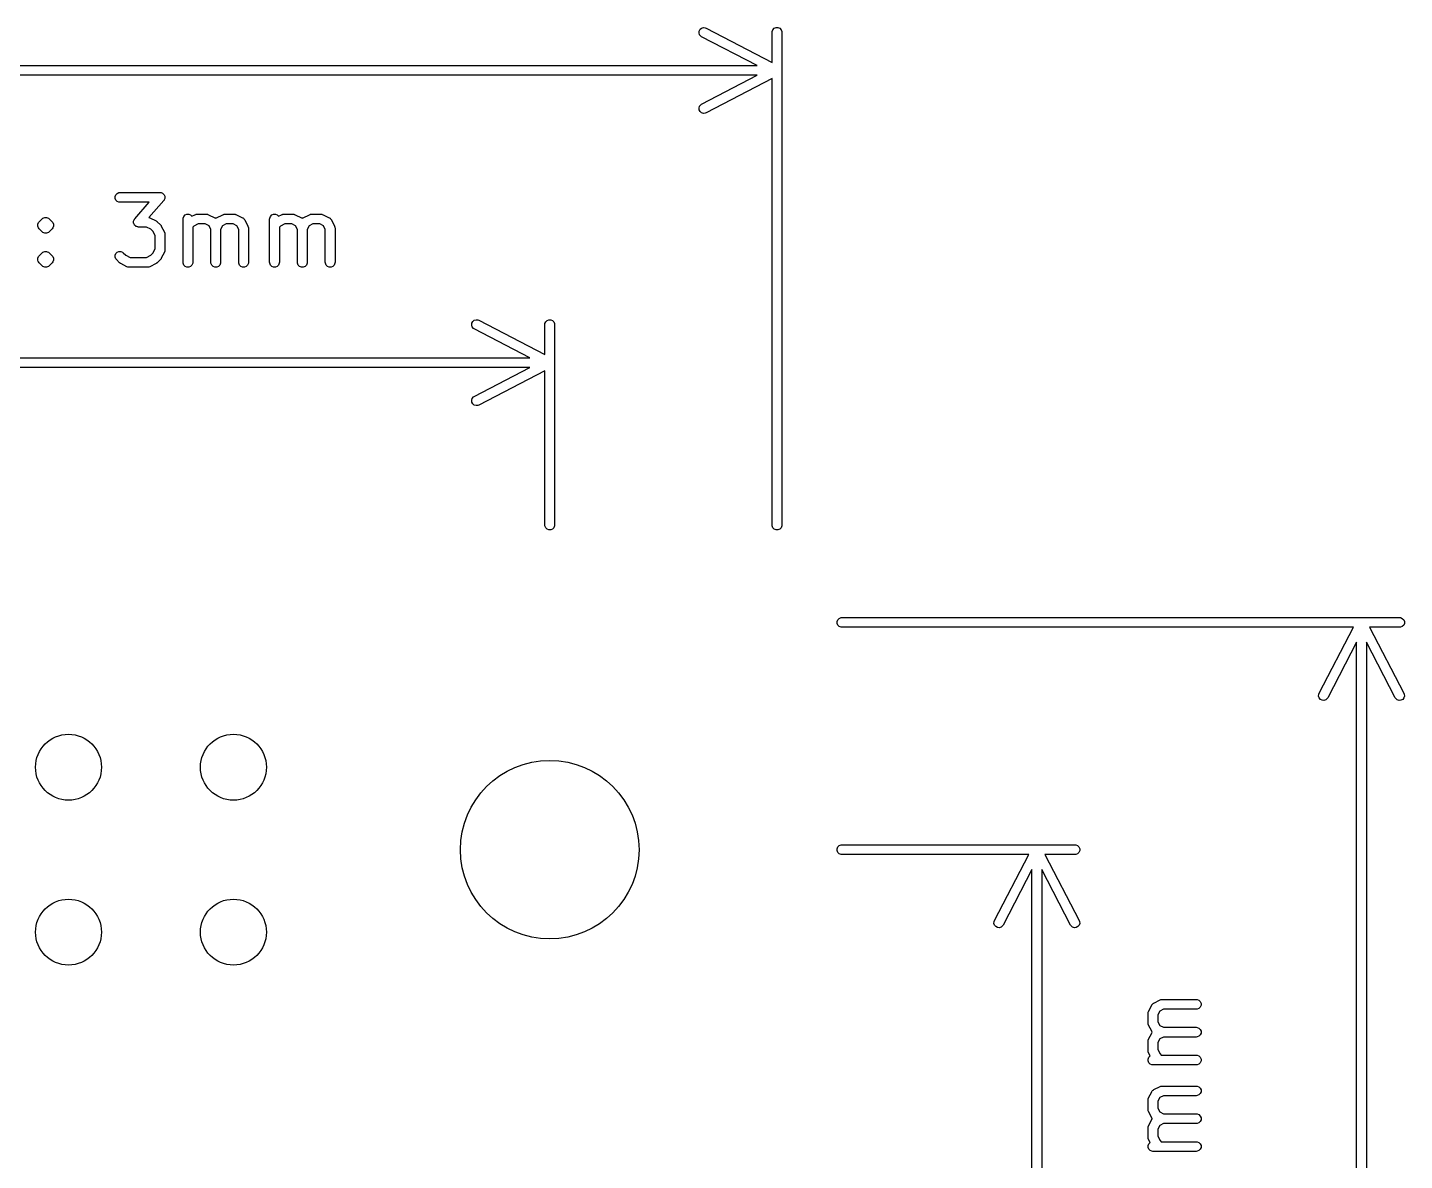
# Model space of a CAD drawing. Header units: inches. Extents: x 1.65 to 4.85, y -4.53 to -1.63.
# Drawn here: x 4.014 to 4.849, y -2.393 to -1.706 of the extents above; entities that cross this region are included whole.
import ezdxf

# ---------------------------------------------------------------- set-up
doc = ezdxf.new("R2010")
doc.units = ezdxf.units.IN
doc.header["$MEASUREMENT"] = 0
doc.layers.add('BLACK', color=250, linetype='CONTINUOUS')

msp = doc.modelspace()

# ---------------------------------------------------------------- linework, layer by layer
at = {"layer": 'BLACK', "linetype": 'CONTINUOUS'}
for p, q in [((4.42122, -1.70952), (4.42132, -1.70837)), ((4.42156, -1.71062), (4.42122, -1.70952)), ((4.42132, -1.70837), (4.42185, -1.70735)), ((4.42231, -1.7115), (4.42156, -1.71062)), ((4.42185, -1.70735), (4.42273, -1.70661)), ((4.42273, -1.70661), (4.42383, -1.70626)), ((4.42383, -1.70626), (4.42498, -1.70636)), ((4.42498, -1.70636), (4.42552, -1.70658)), ((4.42552, -1.70658), (4.46555, -1.72742)), ((4.46555, -1.7092), (4.46561, -1.70862)), ((4.46555, -1.72742), (4.46555, -1.7092)), ((4.46561, -1.70862), (4.46605, -1.70756)), ((4.46605, -1.70756), (4.46686, -1.70674)), ((4.46686, -1.70674), (4.46793, -1.7063)), ((4.46793, -1.7063), (4.46908, -1.7063)), ((4.46908, -1.7063), (4.47014, -1.70674)), ((4.47014, -1.70674), (4.47096, -1.70756)), ((4.47096, -1.70756), (4.4714, -1.70862)), ((4.4714, -1.70862), (4.47146, -1.7092)), ((4.47146, -1.7092), (4.47146, -2.00787)), ((4.42279, -1.71182), (4.42231, -1.7115)), ((4.45644, -1.72933), (4.42279, -1.71182)), ((1.92152, -1.72933), (4.45644, -1.72933)), ((4.45644, -1.73524), (1.92152, -1.73524)), ((4.42279, -1.75275), (4.45644, -1.73524)), ((4.46555, -1.73715), (4.42552, -1.75799)), ((4.46555, -2.00787), (4.46555, -1.73715)), ((4.42231, -1.75307), (4.42279, -1.75275)), ((4.42122, -1.75505), (4.42156, -1.75395)), ((4.42132, -1.7562), (4.42122, -1.75505)), ((4.42185, -1.75722), (4.42132, -1.7562)), ((4.42156, -1.75395), (4.42231, -1.75307)), ((4.42273, -1.75796), (4.42185, -1.75722)), ((4.42383, -1.75831), (4.42273, -1.75796)), ((4.42498, -1.75821), (4.42383, -1.75831)), ((4.42552, -1.75799), (4.42498, -1.75821)), ((4.06722, -1.80867), (4.06766, -1.8076)), ((4.06722, -1.80982), (4.06722, -1.80867)), ((4.06766, -1.81089), (4.06722, -1.80982)), ((4.06766, -1.8076), (4.06848, -1.80679)), ((4.06848, -1.8117), (4.06766, -1.81089)), ((4.06848, -1.80679), (4.06954, -1.80635)), ((4.06954, -1.80635), (4.07012, -1.80629)), ((4.07012, -1.80629), (4.09449, -1.80629)), ((4.09671, -1.81119), (4.08778, -1.8214)), ((4.09449, -1.80629), (4.09479, -1.80632)), ((4.09479, -1.80632), (4.09487, -1.80632)), ((4.09487, -1.80632), (4.09492, -1.80633)), ((4.09492, -1.80633), (4.09506, -1.80635)), ((4.09506, -1.80635), (4.09551, -1.80653)), ((4.09551, -1.80653), (4.09596, -1.80669)), ((4.09596, -1.80669), (4.09604, -1.80675)), ((4.09604, -1.80675), (4.09613, -1.80679)), ((4.09613, -1.80679), (4.09647, -1.80713)), ((4.09647, -1.80713), (4.09683, -1.80744)), ((4.09689, -1.81094), (4.09671, -1.81119)), ((4.09683, -1.80744), (4.09687, -1.80753)), ((4.09687, -1.80753), (4.09694, -1.8076)), ((4.09694, -1.81089), (4.09689, -1.81094)), ((4.09694, -1.8076), (4.09713, -1.80805)), ((4.09696, -1.81083), (4.09694, -1.81089)), ((4.09705, -1.81072), (4.09696, -1.81083)), ((4.0972, -1.81026), (4.09705, -1.81072)), ((4.09713, -1.80805), (4.09734, -1.80848)), ((4.09738, -1.80982), (4.0972, -1.81026)), ((4.09734, -1.80848), (4.09735, -1.80858)), ((4.09735, -1.80858), (4.09738, -1.80867)), ((4.09738, -1.80867), (4.09738, -1.80915)), ((4.09738, -1.80915), (4.09742, -1.80963)), ((4.09742, -1.80963), (4.09738, -1.80972)), ((4.09738, -1.80972), (4.09738, -1.80982)), ((4.06954, -1.81214), (4.06848, -1.8117)), ((4.07012, -1.8122), (4.06954, -1.81214)), ((4.08798, -1.8122), (4.07012, -1.8122)), ((4.07914, -1.8223), (4.08798, -1.8122)), ((4.10972, -1.81991), (4.11078, -1.81947)), ((4.11078, -1.81947), (4.11194, -1.81947)), ((4.11194, -1.81947), (4.113, -1.81991)), ((4.11566, -1.81973), (4.11621, -1.81952)), ((4.11621, -1.81952), (4.11631, -1.81951)), ((4.11631, -1.81951), (4.11641, -1.81947)), ((4.11641, -1.81947), (4.11699, -1.81942)), ((4.11699, -1.81942), (4.12261, -1.81942)), ((4.12261, -1.81942), (4.12319, -1.81947)), ((4.12319, -1.81947), (4.12328, -1.81951)), ((4.12328, -1.81951), (4.12339, -1.81952)), ((4.12339, -1.81952), (4.12393, -1.81973)), ((4.13254, -1.81973), (4.13308, -1.81952)), ((4.13308, -1.81952), (4.13318, -1.81951)), ((4.13318, -1.81951), (4.13328, -1.81947)), ((4.13328, -1.81947), (4.13386, -1.81942)), ((4.13386, -1.81942), (4.13948, -1.81942)), ((4.13948, -1.81942), (4.14006, -1.81947)), ((4.14006, -1.81947), (4.14016, -1.81951)), ((4.14016, -1.81951), (4.14026, -1.81952)), ((4.14026, -1.81952), (4.1408, -1.81973)), ((4.16221, -1.81991), (4.16328, -1.81947)), ((4.16328, -1.81947), (4.16443, -1.81947)), ((4.16443, -1.81947), (4.16549, -1.81991)), ((4.16816, -1.81973), (4.1687, -1.81952)), ((4.1687, -1.81952), (4.1688, -1.81951)), ((4.1688, -1.81951), (4.1689, -1.81947)), ((4.1689, -1.81947), (4.16948, -1.81942)), ((4.16948, -1.81942), (4.1751, -1.81942)), ((4.1751, -1.81942), (4.17568, -1.81947)), ((4.17568, -1.81947), (4.17578, -1.81951)), ((4.17578, -1.81951), (4.17588, -1.81952)), ((4.17588, -1.81952), (4.17642, -1.81973)), ((4.18503, -1.81973), (4.18557, -1.81952)), ((4.18557, -1.81952), (4.18568, -1.81951)), ((4.18568, -1.81951), (4.18578, -1.81947)), ((4.18578, -1.81947), (4.18635, -1.81942)), ((4.18635, -1.81942), (4.19198, -1.81942)), ((4.19198, -1.81942), (4.19255, -1.81947)), ((4.19255, -1.81947), (4.19265, -1.81951)), ((4.19265, -1.81951), (4.19276, -1.81952)), ((4.19276, -1.81952), (4.1933, -1.81973)), ((4.02035, -1.82554), (4.02079, -1.82448)), ((4.02035, -1.82669), (4.02035, -1.82554)), ((4.02079, -1.82776), (4.02035, -1.82669)), ((4.02079, -1.82448), (4.02116, -1.82403)), ((4.02116, -1.82821), (4.02079, -1.82776)), ((4.02116, -1.82403), (4.02303, -1.82216)), ((4.02303, -1.82216), (4.02348, -1.82179)), ((4.02348, -1.82179), (4.02455, -1.82135)), ((4.02455, -1.82135), (4.0257, -1.82135)), ((4.0257, -1.82135), (4.0257, -1.82135)), ((4.0257, -1.82135), (4.02676, -1.82179)), ((4.02676, -1.82179), (4.02721, -1.82216)), ((4.02721, -1.82216), (4.02908, -1.82403)), ((4.02908, -1.82403), (4.02945, -1.82448)), ((4.02945, -1.82776), (4.02908, -1.82821)), ((4.02945, -1.82448), (4.02989, -1.82554)), ((4.02989, -1.82669), (4.02945, -1.82776)), ((4.02989, -1.82554), (4.02989, -1.82554)), ((4.02989, -1.82554), (4.02989, -1.82669)), ((4.07844, -1.82386), (4.07847, -1.82377)), ((4.07847, -1.82434), (4.07844, -1.82386)), ((4.07847, -1.82367), (4.07865, -1.82322)), ((4.07847, -1.82377), (4.07847, -1.82367)), ((4.07847, -1.82482), (4.07847, -1.82434)), ((4.07851, -1.82491), (4.07847, -1.82482)), ((4.07851, -1.82501), (4.07851, -1.82491)), ((4.07873, -1.82544), (4.07851, -1.82501)), ((4.07865, -1.82322), (4.07881, -1.82277)), ((4.07891, -1.82588), (4.07873, -1.82544)), ((4.07881, -1.82277), (4.07889, -1.82265)), ((4.07889, -1.82265), (4.07891, -1.8226)), ((4.07891, -1.8226), (4.07896, -1.82255)), ((4.07898, -1.82595), (4.07891, -1.82588)), ((4.07896, -1.82255), (4.07914, -1.8223)), ((4.07902, -1.82604), (4.07898, -1.82595)), ((4.07939, -1.82636), (4.07902, -1.82604)), ((4.07972, -1.8267), (4.07939, -1.82636)), ((4.07982, -1.82674), (4.07972, -1.8267)), ((4.07989, -1.8268), (4.07982, -1.82674)), ((4.08035, -1.82696), (4.07989, -1.8268)), ((4.08079, -1.82714), (4.08035, -1.82696)), ((4.08093, -1.82715), (4.08079, -1.82714)), ((4.08098, -1.82717), (4.08093, -1.82715)), ((4.08106, -1.82717), (4.08098, -1.82717)), ((4.08136, -1.8272), (4.08106, -1.82717)), ((4.08629, -1.8272), (4.08136, -1.8272)), ((4.08899, -1.82854), (4.08629, -1.8272)), ((4.08778, -1.8214), (4.08831, -1.8216)), ((4.08831, -1.8216), (4.09206, -1.82348)), ((4.09206, -1.82348), (4.09231, -1.82363)), ((4.09231, -1.82363), (4.09238, -1.82366)), ((4.09238, -1.82366), (4.09246, -1.82373)), ((4.09246, -1.82373), (4.09255, -1.82379)), ((4.09255, -1.82379), (4.0926, -1.82384)), ((4.0926, -1.82384), (4.09283, -1.82403)), ((4.09283, -1.82403), (4.0947, -1.8259)), ((4.0947, -1.8259), (4.09489, -1.82613)), ((4.09489, -1.82613), (4.09495, -1.82618)), ((4.09495, -1.82618), (4.095, -1.82627)), ((4.095, -1.82627), (4.09507, -1.82635)), ((4.09507, -1.82635), (4.0951, -1.82642)), ((4.0951, -1.82642), (4.09525, -1.82667)), ((4.09525, -1.82667), (4.09713, -1.83042)), ((4.10841, -1.82237), (4.10847, -1.82179)), ((4.10841, -1.84861), (4.10841, -1.82237)), ((4.10847, -1.82179), (4.10891, -1.82073)), ((4.10891, -1.82073), (4.10972, -1.81991)), ((4.113, -1.81991), (4.11377, -1.82068)), ((4.11377, -1.82068), (4.11566, -1.81973)), ((4.11498, -1.82667), (4.11431, -1.82734)), ((4.11431, -1.82734), (4.11431, -1.84861)), ((4.11768, -1.82532), (4.11498, -1.82667)), ((4.12191, -1.82532), (4.11768, -1.82532)), ((4.12416, -1.82644), (4.12191, -1.82532)), ((4.12393, -1.81973), (4.12768, -1.8216)), ((4.12528, -1.82869), (4.12416, -1.82644)), ((4.12768, -1.8216), (4.12778, -1.82166)), ((4.12778, -1.82166), (4.12782, -1.82168)), ((4.12782, -1.82168), (4.12788, -1.82173)), ((4.12788, -1.82173), (4.12817, -1.82191)), ((4.12817, -1.82191), (4.12823, -1.82198)), ((4.12823, -1.82198), (4.1283, -1.82191)), ((4.1283, -1.82191), (4.12859, -1.82173)), ((4.12859, -1.82173), (4.12865, -1.82168)), ((4.12865, -1.82168), (4.12869, -1.82166)), ((4.12869, -1.82166), (4.12879, -1.8216)), ((4.12879, -1.8216), (4.13254, -1.81973)), ((4.13231, -1.82644), (4.13119, -1.82869)), ((4.13456, -1.82532), (4.13231, -1.82644)), ((4.13879, -1.82532), (4.13456, -1.82532)), ((4.14103, -1.82644), (4.13879, -1.82532)), ((4.1408, -1.81973), (4.14455, -1.8216)), ((4.14215, -1.82869), (4.14103, -1.82644)), ((4.14455, -1.8216), (4.14465, -1.82166)), ((4.14465, -1.82166), (4.14469, -1.82168)), ((4.14469, -1.82168), (4.14475, -1.82173)), ((4.14475, -1.82173), (4.14504, -1.82191)), ((4.14504, -1.82191), (4.14528, -1.82219)), ((4.14528, -1.82219), (4.14556, -1.82243)), ((4.14556, -1.82243), (4.14575, -1.82272)), ((4.14575, -1.82272), (4.1458, -1.82278)), ((4.1458, -1.82278), (4.14581, -1.82283)), ((4.14581, -1.82283), (4.14587, -1.82292)), ((4.14587, -1.82292), (4.14775, -1.82667)), ((4.14775, -1.82667), (4.14795, -1.82721)), ((4.14795, -1.82721), (4.14796, -1.82732)), ((4.14796, -1.82732), (4.148, -1.82742)), ((4.148, -1.82742), (4.14806, -1.82799)), ((4.14806, -1.82799), (4.14806, -1.84861)), ((4.1609, -1.82237), (4.16096, -1.82179)), ((4.1609, -1.84861), (4.1609, -1.82237)), ((4.16096, -1.82179), (4.1614, -1.82073)), ((4.1614, -1.82073), (4.16221, -1.81991)), ((4.16549, -1.81991), (4.16626, -1.82068)), ((4.16626, -1.82068), (4.16816, -1.81973)), ((4.16748, -1.82667), (4.16681, -1.82734)), ((4.16681, -1.82734), (4.16681, -1.84861)), ((4.17018, -1.82532), (4.16748, -1.82667)), ((4.17441, -1.82532), (4.17018, -1.82532)), ((4.17665, -1.82644), (4.17441, -1.82532)), ((4.17642, -1.81973), (4.18017, -1.8216)), ((4.17777, -1.82869), (4.17665, -1.82644)), ((4.18017, -1.8216), (4.18027, -1.82166)), ((4.18027, -1.82166), (4.18031, -1.82168)), ((4.18031, -1.82168), (4.18037, -1.82173)), ((4.18037, -1.82173), (4.18066, -1.82191)), ((4.18066, -1.82191), (4.18073, -1.82198)), ((4.18073, -1.82198), (4.18079, -1.82191)), ((4.18079, -1.82191), (4.18108, -1.82173)), ((4.18108, -1.82173), (4.18114, -1.82168)), ((4.18114, -1.82168), (4.18119, -1.82166)), ((4.18119, -1.82166), (4.18128, -1.8216)), ((4.18128, -1.8216), (4.18503, -1.81973)), ((4.1848, -1.82644), (4.18368, -1.82869)), ((4.18705, -1.82532), (4.1848, -1.82644)), ((4.19128, -1.82532), (4.18705, -1.82532)), ((4.19352, -1.82644), (4.19128, -1.82532)), ((4.1933, -1.81973), (4.19705, -1.8216)), ((4.19465, -1.82869), (4.19352, -1.82644)), ((4.19705, -1.8216), (4.19714, -1.82166)), ((4.19714, -1.82166), (4.19719, -1.82168)), ((4.19719, -1.82168), (4.19724, -1.82173)), ((4.19724, -1.82173), (4.19754, -1.82191)), ((4.19754, -1.82191), (4.19778, -1.82219)), ((4.19778, -1.82219), (4.19806, -1.82243)), ((4.19806, -1.82243), (4.19824, -1.82272)), ((4.19824, -1.82272), (4.19829, -1.82278)), ((4.19829, -1.82278), (4.19831, -1.82283)), ((4.19831, -1.82283), (4.19837, -1.82292)), ((4.19837, -1.82292), (4.20024, -1.82667)), ((4.20024, -1.82667), (4.20045, -1.82721)), ((4.20045, -1.82721), (4.20046, -1.82732)), ((4.20046, -1.82732), (4.2005, -1.82742)), ((4.2005, -1.82742), (4.20055, -1.82799)), ((4.20055, -1.82799), (4.20055, -1.84861)), ((4.02303, -1.83008), (4.02116, -1.82821)), ((4.02348, -1.83045), (4.02303, -1.83008)), ((4.02455, -1.83089), (4.02348, -1.83045)), ((4.0257, -1.83089), (4.02455, -1.83089)), ((4.02455, -1.83089), (4.02455, -1.83089)), ((4.02676, -1.83045), (4.0257, -1.83089)), ((4.0257, -1.83089), (4.0257, -1.83089)), ((4.02721, -1.83008), (4.02676, -1.83045)), ((4.02908, -1.82821), (4.02721, -1.83008)), ((4.09019, -1.82974), (4.08899, -1.82854)), ((4.09154, -1.83244), (4.09019, -1.82974)), ((4.09154, -1.84042), (4.09154, -1.83244)), ((4.09713, -1.83042), (4.09734, -1.83096)), ((4.09734, -1.83096), (4.09734, -1.83107)), ((4.09734, -1.83107), (4.09738, -1.83117)), ((4.09738, -1.83117), (4.09744, -1.83174)), ((4.09744, -1.83174), (4.09744, -1.84112)), ((4.12528, -1.84861), (4.12528, -1.82869)), ((4.13119, -1.82869), (4.13119, -1.84861)), ((4.14215, -1.84861), (4.14215, -1.82869)), ((4.17777, -1.84861), (4.17777, -1.82869)), ((4.18368, -1.82869), (4.18368, -1.84861)), ((4.19465, -1.84861), (4.19465, -1.82869)), ((4.02079, -1.8451), (4.02116, -1.84465)), ((4.02116, -1.84465), (4.02303, -1.84278)), ((4.02303, -1.84278), (4.02348, -1.84241)), ((4.02348, -1.84241), (4.0241, -1.84215)), ((4.02348, -1.84241), (4.02348, -1.84241)), ((4.0241, -1.84215), (4.02455, -1.84197)), ((4.02455, -1.84197), (4.0257, -1.84197)), ((4.0257, -1.84197), (4.0257, -1.84197)), ((4.0257, -1.84197), (4.02614, -1.84215)), ((4.02614, -1.84215), (4.02676, -1.84241)), ((4.02676, -1.84241), (4.02676, -1.84241)), ((4.02676, -1.84241), (4.02721, -1.84278)), ((4.02721, -1.84278), (4.02908, -1.84465)), ((4.02908, -1.84465), (4.02945, -1.8451)), ((4.06722, -1.84429), (4.06766, -1.84322)), ((4.06722, -1.84544), (4.06722, -1.84429)), ((4.06766, -1.84322), (4.06848, -1.84241)), ((4.06848, -1.84241), (4.06954, -1.84197)), ((4.06954, -1.84197), (4.07069, -1.84197)), ((4.07069, -1.84197), (4.07176, -1.84241)), ((4.07176, -1.84241), (4.0722, -1.84278)), ((4.0722, -1.84278), (4.07374, -1.84431)), ((4.07374, -1.84431), (4.07644, -1.84566)), ((4.08629, -1.84566), (4.08899, -1.84431)), ((4.08899, -1.84431), (4.09019, -1.84312)), ((4.09019, -1.84312), (4.09154, -1.84042)), ((4.09713, -1.84244), (4.09525, -1.84619)), ((4.09734, -1.8419), (4.09713, -1.84244)), ((4.09738, -1.84169), (4.09734, -1.84179)), ((4.09734, -1.84179), (4.09734, -1.8419)), ((4.09744, -1.84112), (4.09738, -1.84169)), ((4.02035, -1.84616), (4.02079, -1.8451)), ((4.02035, -1.84732), (4.02035, -1.84616)), ((4.02065, -1.84804), (4.02035, -1.84732)), ((4.02079, -1.84838), (4.02065, -1.84804)), ((4.02116, -1.84883), (4.02079, -1.84838)), ((4.02303, -1.8507), (4.02116, -1.84883)), ((4.02348, -1.85107), (4.02303, -1.8507)), ((4.02455, -1.85151), (4.02348, -1.85107)), ((4.0257, -1.85151), (4.02455, -1.85151)), ((4.02455, -1.85151), (4.02455, -1.85151)), ((4.02676, -1.85107), (4.0257, -1.85151)), ((4.0257, -1.85151), (4.0257, -1.85151)), ((4.02721, -1.8507), (4.02676, -1.85107)), ((4.02908, -1.84883), (4.02721, -1.8507)), ((4.02945, -1.84838), (4.02908, -1.84883)), ((4.02945, -1.8451), (4.02989, -1.84616)), ((4.02989, -1.84732), (4.02945, -1.84838)), ((4.02989, -1.84616), (4.02989, -1.84616)), ((4.02989, -1.84616), (4.02989, -1.84732)), ((4.06766, -1.84651), (4.06722, -1.84544)), ((4.06803, -1.84695), (4.06766, -1.84651)), ((4.0699, -1.84883), (4.06803, -1.84695)), ((4.07013, -1.84901), (4.0699, -1.84883)), ((4.07018, -1.84907), (4.07013, -1.84901)), ((4.07027, -1.84913), (4.07018, -1.84907)), ((4.07035, -1.8492), (4.07027, -1.84913)), ((4.07042, -1.84923), (4.07035, -1.8492)), ((4.07067, -1.84938), (4.07042, -1.84923)), ((4.07442, -1.85126), (4.07067, -1.84938)), ((4.07496, -1.85146), (4.07442, -1.85126)), ((4.07507, -1.85147), (4.07496, -1.85146)), ((4.07516, -1.85151), (4.07507, -1.85147)), ((4.07574, -1.85157), (4.07516, -1.85151)), ((4.08699, -1.85157), (4.07574, -1.85157)), ((4.07644, -1.84566), (4.08629, -1.84566)), ((4.08757, -1.85151), (4.08699, -1.85157)), ((4.08766, -1.85147), (4.08757, -1.85151)), ((4.08777, -1.85146), (4.08766, -1.85147)), ((4.08831, -1.85126), (4.08777, -1.85146)), ((4.09206, -1.84938), (4.08831, -1.85126)), ((4.09231, -1.84923), (4.09206, -1.84938)), ((4.09238, -1.8492), (4.09231, -1.84923)), ((4.09246, -1.84913), (4.09238, -1.8492)), ((4.09255, -1.84907), (4.09246, -1.84913)), ((4.0926, -1.84901), (4.09255, -1.84907)), ((4.09283, -1.84883), (4.0926, -1.84901)), ((4.0947, -1.84695), (4.09283, -1.84883)), ((4.09489, -1.84673), (4.0947, -1.84695)), ((4.09495, -1.84668), (4.09489, -1.84673)), ((4.095, -1.84659), (4.09495, -1.84668)), ((4.09507, -1.84651), (4.095, -1.84659)), ((4.0951, -1.84643), (4.09507, -1.84651)), ((4.09525, -1.84619), (4.0951, -1.84643)), ((4.10847, -1.84919), (4.10841, -1.84861)), ((4.10891, -1.85026), (4.10847, -1.84919)), ((4.10972, -1.85107), (4.10891, -1.85026)), ((4.11078, -1.85151), (4.10972, -1.85107)), ((4.11194, -1.85151), (4.11078, -1.85151)), ((4.113, -1.85107), (4.11194, -1.85151)), ((4.11382, -1.85026), (4.113, -1.85107)), ((4.11426, -1.84919), (4.11382, -1.85026)), ((4.11431, -1.84861), (4.11426, -1.84919)), ((4.12534, -1.84919), (4.12528, -1.84861)), ((4.12578, -1.85026), (4.12534, -1.84919)), ((4.12659, -1.85107), (4.12578, -1.85026)), ((4.12766, -1.85151), (4.12659, -1.85107)), ((4.12881, -1.85151), (4.12766, -1.85151)), ((4.12987, -1.85107), (4.12881, -1.85151)), ((4.13069, -1.85026), (4.12987, -1.85107)), ((4.13113, -1.84919), (4.13069, -1.85026)), ((4.13119, -1.84861), (4.13113, -1.84919)), ((4.14221, -1.84919), (4.14215, -1.84861)), ((4.14265, -1.85026), (4.14221, -1.84919)), ((4.14347, -1.85107), (4.14265, -1.85026)), ((4.14453, -1.85151), (4.14347, -1.85107)), ((4.14568, -1.85151), (4.14453, -1.85151)), ((4.14675, -1.85107), (4.14568, -1.85151)), ((4.14756, -1.85026), (4.14675, -1.85107)), ((4.148, -1.84919), (4.14756, -1.85026)), ((4.14806, -1.84861), (4.148, -1.84919)), ((4.16096, -1.84919), (4.1609, -1.84861)), ((4.1614, -1.85026), (4.16096, -1.84919)), ((4.16221, -1.85107), (4.1614, -1.85026)), ((4.16328, -1.85151), (4.16221, -1.85107)), ((4.16443, -1.85151), (4.16328, -1.85151)), ((4.16549, -1.85107), (4.16443, -1.85151)), ((4.16631, -1.85026), (4.16549, -1.85107)), ((4.16675, -1.84919), (4.16631, -1.85026)), ((4.16681, -1.84861), (4.16675, -1.84919)), ((4.17783, -1.84919), (4.17777, -1.84861)), ((4.17827, -1.85026), (4.17783, -1.84919)), ((4.17909, -1.85107), (4.17827, -1.85026)), ((4.18015, -1.85151), (4.17909, -1.85107)), ((4.1813, -1.85151), (4.18015, -1.85151)), ((4.18237, -1.85107), (4.1813, -1.85151)), ((4.18318, -1.85026), (4.18237, -1.85107)), ((4.18362, -1.84919), (4.18318, -1.85026)), ((4.18368, -1.84861), (4.18362, -1.84919)), ((4.1947, -1.84919), (4.19465, -1.84861)), ((4.19515, -1.85026), (4.1947, -1.84919)), ((4.19596, -1.85107), (4.19515, -1.85026)), ((4.19702, -1.85151), (4.19596, -1.85107)), ((4.19818, -1.85151), (4.19702, -1.85151)), ((4.19924, -1.85107), (4.19818, -1.85151)), ((4.20006, -1.85026), (4.19924, -1.85107)), ((4.2005, -1.84919), (4.20006, -1.85026)), ((4.20055, -1.84861), (4.2005, -1.84919)), ((4.28342, -1.88668), (4.28352, -1.88554)), ((4.28352, -1.88554), (4.28406, -1.88451)), ((4.28406, -1.88451), (4.28494, -1.88377)), ((4.28494, -1.88377), (4.28604, -1.88343)), ((4.28604, -1.88343), (4.28718, -1.88353)), ((4.28718, -1.88353), (4.28772, -1.88374)), ((4.28772, -1.88374), (4.32776, -1.90458)), ((4.32776, -1.88636), (4.32781, -1.88579)), ((4.32776, -1.90458), (4.32776, -1.88636)), ((4.32781, -1.88579), (4.32825, -1.88472)), ((4.32825, -1.88472), (4.32907, -1.88391)), ((4.32907, -1.88391), (4.33013, -1.88347)), ((4.33013, -1.88347), (4.33128, -1.88347)), ((4.33128, -1.88347), (4.33235, -1.88391)), ((4.33235, -1.88391), (4.33316, -1.88472)), ((4.33316, -1.88472), (4.3336, -1.88579)), ((4.3336, -1.88579), (4.33366, -1.88636)), ((4.33366, -1.88636), (4.33366, -2.00787)), ((4.28377, -1.88778), (4.28342, -1.88668)), ((4.28451, -1.88866), (4.28377, -1.88778)), ((4.28499, -1.88898), (4.28451, -1.88866)), ((4.31864, -1.9065), (4.28499, -1.88898)), ((2.05931, -1.9065), (4.31864, -1.9065)), ((4.31864, -1.9124), (2.05931, -1.9124)), ((4.28499, -1.92992), (4.31864, -1.9124)), ((4.32776, -1.91431), (4.28772, -1.93516)), ((4.32776, -2.00787), (4.32776, -1.91431)), ((4.28342, -1.93221), (4.28377, -1.93112)), ((4.28352, -1.93336), (4.28342, -1.93221)), ((4.28406, -1.93438), (4.28352, -1.93336)), ((4.28377, -1.93112), (4.28451, -1.93023)), ((4.28494, -1.93513), (4.28406, -1.93438)), ((4.28451, -1.93023), (4.28499, -1.92992)), ((4.28604, -1.93547), (4.28494, -1.93513)), ((4.28718, -1.93537), (4.28604, -1.93547)), ((4.28772, -1.93516), (4.28718, -1.93537)), ((4.32781, -2.00845), (4.32776, -2.00787)), ((4.32825, -2.00951), (4.32781, -2.00845)), ((4.32907, -2.01033), (4.32825, -2.00951)), ((4.33013, -2.01077), (4.32907, -2.01033)), ((4.33128, -2.01077), (4.33013, -2.01077)), ((4.33235, -2.01033), (4.33128, -2.01077)), ((4.33316, -2.00951), (4.33235, -2.01033)), ((4.3336, -2.00845), (4.33316, -2.00951)), ((4.33366, -2.00787), (4.3336, -2.00845)), ((4.46561, -2.00845), (4.46555, -2.00787)), ((4.46605, -2.00951), (4.46561, -2.00845)), ((4.46686, -2.01033), (4.46605, -2.00951)), ((4.46793, -2.01077), (4.46686, -2.01033)), ((4.46908, -2.01077), (4.46793, -2.01077)), ((4.47014, -2.01033), (4.46908, -2.01077)), ((4.47096, -2.00951), (4.47014, -2.01033)), ((4.4714, -2.00845), (4.47096, -2.00951)), ((4.47146, -2.00787), (4.4714, -2.00845)), ((4.50498, -2.06635), (4.50542, -2.06529)), ((4.50498, -2.06751), (4.50498, -2.06635)), ((4.50542, -2.06857), (4.50498, -2.06751)), ((4.50542, -2.06529), (4.50623, -2.06447)), ((4.50623, -2.06938), (4.50542, -2.06857)), ((4.50623, -2.06447), (4.5073, -2.06403)), ((4.5073, -2.06983), (4.50623, -2.06938)), ((4.5073, -2.06403), (4.50787, -2.06398)), ((4.50787, -2.06988), (4.5073, -2.06983)), ((4.50787, -2.06398), (4.84592, -2.06398)), ((4.81797, -2.06988), (4.50787, -2.06988)), ((4.79713, -2.10992), (4.81797, -2.06988)), ((4.84592, -2.06988), (4.8277, -2.06988)), ((4.8277, -2.06988), (4.84854, -2.10992)), ((4.84592, -2.06398), (4.8465, -2.06403)), ((4.8465, -2.06983), (4.84592, -2.06988)), ((4.8465, -2.06403), (4.84756, -2.06447)), ((4.84756, -2.06938), (4.8465, -2.06983)), ((4.84756, -2.06447), (4.84838, -2.06529)), ((4.84838, -2.06857), (4.84756, -2.06938)), ((4.84838, -2.06529), (4.84882, -2.06635)), ((4.84882, -2.06751), (4.84838, -2.06857)), ((4.84882, -2.06635), (4.84882, -2.06751)), ((4.81988, -2.079), (4.80237, -2.11264)), ((4.81988, -4.25959), (4.81988, -2.079)), ((4.8433, -2.11264), (4.82579, -2.079)), ((4.82579, -2.079), (4.82579, -4.25959)), ((4.79681, -2.1116), (4.79691, -2.11045)), ((4.79716, -2.1127), (4.79681, -2.1116)), ((4.79691, -2.11045), (4.79713, -2.10992)), ((4.84886, -2.1116), (4.84851, -2.1127)), ((4.84854, -2.10992), (4.84876, -2.11045)), ((4.84876, -2.11045), (4.84886, -2.1116)), ((4.7979, -2.11358), (4.79716, -2.1127)), ((4.79892, -2.11411), (4.7979, -2.11358)), ((4.80007, -2.11421), (4.79892, -2.11411)), ((4.80117, -2.11387), (4.80007, -2.11421)), ((4.80205, -2.11313), (4.80117, -2.11387)), ((4.80237, -2.11264), (4.80205, -2.11313)), ((4.84362, -2.11313), (4.8433, -2.11264)), ((4.8445, -2.11387), (4.84362, -2.11313)), ((4.8456, -2.11421), (4.8445, -2.11387)), ((4.84675, -2.11411), (4.8456, -2.11421)), ((4.84777, -2.11358), (4.84675, -2.11411)), ((4.84851, -2.1127), (4.84777, -2.11358)), ((4.50498, -2.20415), (4.50542, -2.20308)), ((4.50542, -2.20308), (4.50623, -2.20227)), ((4.50623, -2.20227), (4.5073, -2.20183)), ((4.5073, -2.20183), (4.50787, -2.20177)), ((4.50787, -2.20177), (4.64907, -2.20177)), ((4.64907, -2.20177), (4.64965, -2.20183)), ((4.64965, -2.20183), (4.65071, -2.20227)), ((4.65071, -2.20227), (4.65153, -2.20308)), ((4.65153, -2.20308), (4.65197, -2.20415)), ((4.50498, -2.2053), (4.50498, -2.20415)), ((4.50542, -2.20636), (4.50498, -2.2053)), ((4.50623, -2.20718), (4.50542, -2.20636)), ((4.5073, -2.20762), (4.50623, -2.20718)), ((4.50787, -2.20768), (4.5073, -2.20762)), ((4.62112, -2.20768), (4.50787, -2.20768)), ((4.60028, -2.24771), (4.62112, -2.20768)), ((4.64907, -2.20768), (4.63085, -2.20768)), ((4.63085, -2.20768), (4.65169, -2.24771)), ((4.64965, -2.20762), (4.64907, -2.20768)), ((4.65071, -2.20718), (4.64965, -2.20762)), ((4.65153, -2.20636), (4.65071, -2.20718)), ((4.65197, -2.2053), (4.65153, -2.20636)), ((4.65197, -2.20415), (4.65197, -2.2053)), ((4.62303, -2.21679), (4.60552, -2.25044)), ((4.62303, -4.12179), (4.62303, -2.21679)), ((4.64645, -2.25044), (4.62894, -2.21679)), ((4.62894, -2.21679), (4.62894, -4.12179)), ((4.59996, -2.2494), (4.60006, -2.24825)), ((4.60031, -2.2505), (4.59996, -2.2494)), ((4.60006, -2.24825), (4.60028, -2.24771)), ((4.60105, -2.25138), (4.60031, -2.2505)), ((4.60207, -2.25191), (4.60105, -2.25138)), ((4.60322, -2.25201), (4.60207, -2.25191)), ((4.60432, -2.25166), (4.60322, -2.25201)), ((4.6052, -2.25092), (4.60432, -2.25166)), ((4.60552, -2.25044), (4.6052, -2.25092)), ((4.64677, -2.25092), (4.64645, -2.25044)), ((4.64765, -2.25166), (4.64677, -2.25092)), ((4.64875, -2.25201), (4.64765, -2.25166)), ((4.6499, -2.25191), (4.64875, -2.25201)), ((4.65092, -2.25138), (4.6499, -2.25191)), ((4.65166, -2.2505), (4.65092, -2.25138)), ((4.65201, -2.2494), (4.65166, -2.2505)), ((4.65169, -2.24771), (4.65191, -2.24825)), ((4.65191, -2.24825), (4.65201, -2.2494)), ((4.69343, -2.30409), (4.69349, -2.30351)), ((4.69349, -2.30351), (4.69353, -2.30341)), ((4.69353, -2.30341), (4.69354, -2.30331)), ((4.69354, -2.30331), (4.69374, -2.30277)), ((4.69374, -2.30277), (4.69562, -2.29902)), ((4.69562, -2.29902), (4.69568, -2.29892)), ((4.69568, -2.29892), (4.69569, -2.29888)), ((4.69569, -2.29888), (4.69574, -2.29882)), ((4.69574, -2.29882), (4.69593, -2.29853)), ((4.69593, -2.29853), (4.69621, -2.29828)), ((4.69621, -2.29828), (4.69645, -2.298)), ((4.69645, -2.298), (4.69674, -2.29782)), ((4.69674, -2.29782), (4.6968, -2.29777)), ((4.6968, -2.29777), (4.69684, -2.29776)), ((4.69684, -2.29776), (4.69694, -2.2977)), ((4.69694, -2.2977), (4.70069, -2.29582)), ((4.70046, -2.30254), (4.69934, -2.30478)), ((4.70271, -2.30142), (4.70046, -2.30254)), ((4.70069, -2.29582), (4.70123, -2.29561)), ((4.70123, -2.29561), (4.70133, -2.29561)), ((4.70133, -2.29561), (4.70143, -2.29557)), ((4.70143, -2.29557), (4.70201, -2.29551)), ((4.70201, -2.29551), (4.72263, -2.29551)), ((4.72263, -2.30142), (4.70271, -2.30142)), ((4.72263, -2.29551), (4.72321, -2.29557)), ((4.72321, -2.30136), (4.72263, -2.30142)), ((4.72321, -2.29557), (4.72427, -2.29601)), ((4.72427, -2.30092), (4.72321, -2.30136)), ((4.72427, -2.29601), (4.72509, -2.29682)), ((4.72509, -2.3001), (4.72427, -2.30092)), ((4.72509, -2.29682), (4.72553, -2.29789)), ((4.72553, -2.29904), (4.72509, -2.3001)), ((4.72553, -2.29789), (4.72553, -2.29904)), ((4.69343, -2.30971), (4.69343, -2.30409)), ((4.69349, -2.31029), (4.69343, -2.30971)), ((4.69353, -2.31039), (4.69349, -2.31029)), ((4.69354, -2.31049), (4.69353, -2.31039)), ((4.69374, -2.31103), (4.69354, -2.31049)), ((4.69562, -2.31478), (4.69374, -2.31103)), ((4.69934, -2.30478), (4.69934, -2.30901)), ((4.69934, -2.30901), (4.70046, -2.31126)), ((4.70046, -2.31126), (4.70271, -2.31238)), ((4.69343, -2.32096), (4.69349, -2.32038)), ((4.69349, -2.32038), (4.69353, -2.32029)), ((4.69353, -2.32029), (4.69354, -2.32018)), ((4.69354, -2.32018), (4.69374, -2.31964)), ((4.69374, -2.31964), (4.69562, -2.31589)), ((4.69568, -2.31488), (4.69562, -2.31478)), ((4.69562, -2.31589), (4.69568, -2.31579)), ((4.69569, -2.31492), (4.69568, -2.31488)), ((4.69568, -2.31579), (4.69569, -2.31575)), ((4.69574, -2.31498), (4.69569, -2.31492)), ((4.69569, -2.31575), (4.69574, -2.31569)), ((4.69593, -2.31527), (4.69574, -2.31498)), ((4.69574, -2.31569), (4.69593, -2.3154)), ((4.696, -2.31534), (4.69593, -2.31527)), ((4.69593, -2.3154), (4.696, -2.31534)), ((4.70046, -2.31941), (4.69934, -2.32166)), ((4.70271, -2.31829), (4.70046, -2.31941)), ((4.70271, -2.31238), (4.72263, -2.31238)), ((4.72263, -2.31829), (4.70271, -2.31829)), ((4.72263, -2.31238), (4.72321, -2.31244)), ((4.72321, -2.31823), (4.72263, -2.31829)), ((4.72321, -2.31244), (4.72427, -2.31288)), ((4.72427, -2.31779), (4.72321, -2.31823)), ((4.72427, -2.31288), (4.72509, -2.3137)), ((4.72509, -2.31698), (4.72427, -2.31779)), ((4.72509, -2.3137), (4.72553, -2.31476)), ((4.72553, -2.31591), (4.72509, -2.31698)), ((4.72553, -2.31476), (4.72553, -2.31591)), ((4.69343, -2.32658), (4.69343, -2.32096)), ((4.69349, -2.32716), (4.69343, -2.32658)), ((4.69353, -2.32726), (4.69349, -2.32716)), ((4.69354, -2.32736), (4.69353, -2.32726)), ((4.69374, -2.3279), (4.69354, -2.32736)), ((4.69469, -2.3298), (4.69374, -2.3279)), ((4.69934, -2.32166), (4.69934, -2.32589)), ((4.69934, -2.32589), (4.70069, -2.32858)), ((4.70069, -2.32858), (4.70136, -2.32926)), ((4.69349, -2.33163), (4.69393, -2.33057)), ((4.69349, -2.33278), (4.69349, -2.33163)), ((4.69393, -2.33385), (4.69349, -2.33278)), ((4.69393, -2.33057), (4.69469, -2.3298)), ((4.69474, -2.33466), (4.69393, -2.33385)), ((4.69581, -2.3351), (4.69474, -2.33466)), ((4.69638, -2.33516), (4.69581, -2.3351)), ((4.72263, -2.33516), (4.69638, -2.33516)), ((4.70136, -2.32926), (4.72263, -2.32926)), ((4.72263, -2.32926), (4.72321, -2.32931)), ((4.72321, -2.3351), (4.72263, -2.33516)), ((4.72321, -2.32931), (4.72427, -2.32975)), ((4.72427, -2.33466), (4.72321, -2.3351)), ((4.72427, -2.32975), (4.72509, -2.33057)), ((4.72509, -2.33385), (4.72427, -2.33466)), ((4.72509, -2.33057), (4.72553, -2.33163)), ((4.72553, -2.33278), (4.72509, -2.33385)), ((4.72553, -2.33163), (4.72553, -2.33278)), ((4.69374, -2.35526), (4.69562, -2.35151)), ((4.69562, -2.35151), (4.69568, -2.35141)), ((4.69568, -2.35141), (4.69569, -2.35137)), ((4.69569, -2.35137), (4.69574, -2.35131)), ((4.69574, -2.35131), (4.69593, -2.35102)), ((4.69593, -2.35102), (4.69621, -2.35078)), ((4.69621, -2.35078), (4.69645, -2.3505)), ((4.69645, -2.3505), (4.69674, -2.35031)), ((4.69674, -2.35031), (4.6968, -2.35027)), ((4.6968, -2.35027), (4.69684, -2.35025)), ((4.69684, -2.35025), (4.69694, -2.35019)), ((4.69694, -2.35019), (4.70069, -2.34832)), ((4.70069, -2.34832), (4.70123, -2.34811)), ((4.70123, -2.34811), (4.70133, -2.3481)), ((4.70133, -2.3481), (4.70143, -2.34806)), ((4.70143, -2.34806), (4.70201, -2.348)), ((4.70201, -2.348), (4.72263, -2.348)), ((4.72263, -2.348), (4.72321, -2.34806)), ((4.72321, -2.35385), (4.72263, -2.35391)), ((4.72321, -2.34806), (4.72427, -2.3485)), ((4.72427, -2.35341), (4.72321, -2.35385)), ((4.72427, -2.3485), (4.72509, -2.34932)), ((4.72509, -2.3526), (4.72427, -2.35341)), ((4.72509, -2.34932), (4.72553, -2.35038)), ((4.72553, -2.35153), (4.72509, -2.3526)), ((4.72553, -2.35038), (4.72553, -2.35153)), ((4.69343, -2.35658), (4.69349, -2.356)), ((4.69343, -2.3622), (4.69343, -2.35658)), ((4.69349, -2.36278), (4.69343, -2.3622)), ((4.69349, -2.356), (4.69353, -2.35591)), ((4.69353, -2.35591), (4.69354, -2.3558)), ((4.69354, -2.3558), (4.69374, -2.35526)), ((4.70046, -2.35503), (4.69934, -2.35728)), ((4.69934, -2.35728), (4.69934, -2.36151)), ((4.69934, -2.36151), (4.70046, -2.36375)), ((4.70271, -2.35391), (4.70046, -2.35503)), ((4.72263, -2.35391), (4.70271, -2.35391)), ((4.69353, -2.36288), (4.69349, -2.36278)), ((4.69354, -2.36298), (4.69353, -2.36288)), ((4.69374, -2.36353), (4.69354, -2.36298)), ((4.69562, -2.36727), (4.69374, -2.36353)), ((4.69374, -2.37213), (4.69562, -2.36838)), ((4.69568, -2.36737), (4.69562, -2.36727)), ((4.69562, -2.36838), (4.69568, -2.36829)), ((4.69569, -2.36742), (4.69568, -2.36737)), ((4.69568, -2.36829), (4.69569, -2.36824)), ((4.69574, -2.36747), (4.69569, -2.36742)), ((4.69569, -2.36824), (4.69574, -2.36818)), ((4.69593, -2.36776), (4.69574, -2.36747)), ((4.69574, -2.36818), (4.69593, -2.36789)), ((4.696, -2.36783), (4.69593, -2.36776)), ((4.69593, -2.36789), (4.696, -2.36783)), ((4.70046, -2.36375), (4.70271, -2.36488)), ((4.70271, -2.36488), (4.72263, -2.36488)), ((4.72263, -2.36488), (4.72321, -2.36493)), ((4.72321, -2.36493), (4.72427, -2.36537)), ((4.72427, -2.37028), (4.72321, -2.37073)), ((4.72427, -2.36537), (4.72509, -2.36619)), ((4.72509, -2.36947), (4.72427, -2.37028)), ((4.72509, -2.36619), (4.72553, -2.36725)), ((4.72553, -2.36841), (4.72509, -2.36947)), ((4.72553, -2.36725), (4.72553, -2.36841)), ((4.69343, -2.37345), (4.69349, -2.37288)), ((4.69343, -2.37908), (4.69343, -2.37345)), ((4.69349, -2.37288), (4.69353, -2.37278)), ((4.69353, -2.37278), (4.69354, -2.37267)), ((4.69354, -2.37267), (4.69374, -2.37213)), ((4.70046, -2.3719), (4.69934, -2.37415)), ((4.69934, -2.37415), (4.69934, -2.37838)), ((4.69934, -2.37838), (4.70069, -2.38108)), ((4.70271, -2.37078), (4.70046, -2.3719)), ((4.72263, -2.37078), (4.70271, -2.37078)), ((4.72321, -2.37073), (4.72263, -2.37078)), ((4.69349, -2.37965), (4.69343, -2.37908)), ((4.69353, -2.37975), (4.69349, -2.37965)), ((4.69349, -2.38413), (4.69393, -2.38306)), ((4.69349, -2.38528), (4.69349, -2.38413)), ((4.69393, -2.38634), (4.69349, -2.38528)), ((4.69354, -2.37986), (4.69353, -2.37975)), ((4.69374, -2.3804), (4.69354, -2.37986)), ((4.69469, -2.3823), (4.69374, -2.3804)), ((4.69393, -2.38306), (4.69469, -2.3823)), ((4.69474, -2.38716), (4.69393, -2.38634)), ((4.69581, -2.3876), (4.69474, -2.38716)), ((4.70069, -2.38108), (4.70136, -2.38175)), ((4.70136, -2.38175), (4.72263, -2.38175)), ((4.72263, -2.38175), (4.72321, -2.38181)), ((4.72321, -2.38181), (4.72427, -2.38225)), ((4.72427, -2.38716), (4.72321, -2.3876)), ((4.72427, -2.38225), (4.72509, -2.38306)), ((4.72509, -2.38634), (4.72427, -2.38716)), ((4.72509, -2.38306), (4.72553, -2.38413)), ((4.72553, -2.38528), (4.72509, -2.38634)), ((4.72553, -2.38413), (4.72553, -2.38528)), ((4.69638, -2.38765), (4.69581, -2.3876)), ((4.72263, -2.38765), (4.69638, -2.38765)), ((4.72321, -2.3876), (4.72263, -2.38765))]:
    msp.add_line(p, q, dxfattribs=at)
at = {"layer": 'BLACK'}
for centre, radius in [((4.03898, -2.15472), 0.02), ((4.03898, -2.15472), 0.02), ((4.13898, -2.15472), 0.02), ((4.13898, -2.15472), 0.02), ((4.33071, -2.20472), 0.05413), ((4.33071, -2.20472), 0.05413), ((4.03898, -2.25472), 0.02), ((4.03898, -2.25472), 0.02), ((4.13898, -2.25472), 0.02), ((4.13898, -2.25472), 0.02)]:
    msp.add_circle(centre, radius, dxfattribs=at)

doc.saveas('drawing.dxf')
